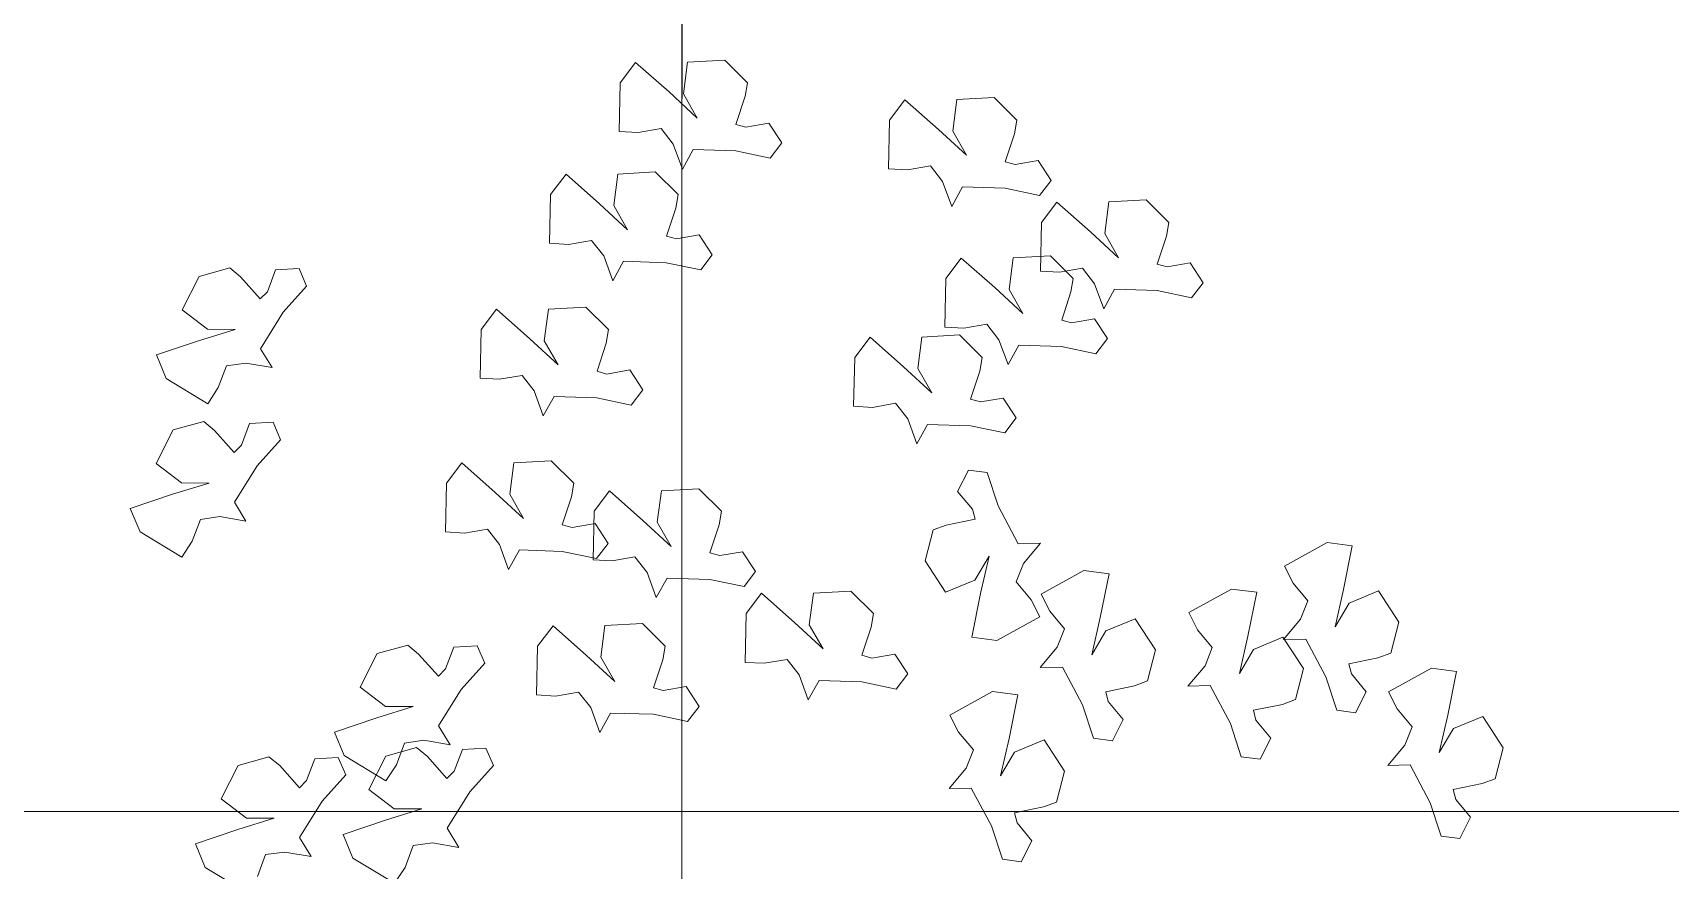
# Model space of a CAD drawing. Header units: millimetres. Extents: x 2016.56 to 2021.8, y 13721.83 to 13722.48.
# Drawn here: x 2017.81278 to 2017.82335, y 13722.25441 to 13722.25981 of the extents above; entities that cross this region are included whole.
import ezdxf

# ---------------------------------------------------------------- set-up
doc = ezdxf.new("R2010")
doc.units = ezdxf.units.MM
doc.linetypes.add('ACAD_ISO04W100', pattern=[30, 24, -3, 0, -3])
doc.layers.get('0').update_dxf_attribs({"lineweight": 20})
doc.layers.add('aks', color=1, linetype='Continuous', lineweight=9)
doc.layers.add('DV', color=7, linetype='Continuous', lineweight=20)

msp = doc.modelspace()

# ---------------------------------------------------------------- linework, layer by layer
at = {"color": 0, "lineweight": -2}
msp.add_line((2017.816969, 13722.260789), (2017.816969, 13722.259389), dxfattribs=at)
msp.add_line((2017.816969, 13722.260789), (2017.816969, 13722.259389), dxfattribs=at)
for p, q in [((2017.817006, 13722.259622), (2017.81698, 13722.259418)), ((2017.817247, 13722.259635), (2017.817006, 13722.259622)), ((2017.817394, 13722.25949), (2017.817247, 13722.259635)), ((2017.816671, 13722.25962), (2017.816572, 13722.25949)), ((2017.816887, 13722.25943), (2017.816671, 13722.25962)), ((2017.816572, 13722.25949), (2017.816565, 13722.259175)), ((2017.817068, 13722.259262), (2017.816887, 13722.25943)), ((2017.81698, 13722.259418), (2017.817068, 13722.259262)), ((2017.817379, 13722.259402), (2017.817394, 13722.25949)), ((2017.817319, 13722.259221), (2017.817379, 13722.259402)), ((2017.818408, 13722.25938), (2017.818309, 13722.259249)), ((2017.818625, 13722.259189), (2017.818408, 13722.25938)), ((2017.818744, 13722.259381), (2017.818718, 13722.259177)), ((2017.818985, 13722.259394), (2017.818744, 13722.259381)), ((2017.819132, 13722.259249), (2017.818985, 13722.259394)), ((2017.817383, 13722.259203), (2017.817319, 13722.259221)), ((2017.817531, 13722.259229), (2017.817383, 13722.259203)), ((2017.817614, 13722.259101), (2017.817531, 13722.259229)), ((2017.818309, 13722.259249), (2017.818303, 13722.258935)), ((2017.819117, 13722.259161), (2017.819132, 13722.259249)), ((2017.816565, 13722.259175), (2017.816688, 13722.259168)), ((2017.816688, 13722.259168), (2017.816836, 13722.259194)), ((2017.816836, 13722.259194), (2017.816914, 13722.259094)), ((2017.816914, 13722.259094), (2017.816973, 13722.258933)), ((2017.81754, 13722.259003), (2017.817614, 13722.259101)), ((2017.818806, 13722.259022), (2017.818625, 13722.259189)), ((2017.818718, 13722.259177), (2017.818806, 13722.259022)), ((2017.819057, 13722.25898), (2017.819117, 13722.259161)), ((2017.816973, 13722.258933), (2017.817042, 13722.259059)), ((2017.817042, 13722.259059), (2017.817319, 13722.25905)), ((2017.817319, 13722.25905), (2017.81754, 13722.259003)), ((2017.819269, 13722.258988), (2017.819121, 13722.258963)), ((2017.819352, 13722.25886), (2017.819269, 13722.258988)), ((2017.816222, 13722.258899), (2017.816122, 13722.258769)), ((2017.816438, 13722.258709), (2017.816222, 13722.258899)), ((2017.816557, 13722.258901), (2017.816531, 13722.258697)), ((2017.816798, 13722.258914), (2017.816557, 13722.258901)), ((2017.816945, 13722.258769), (2017.816798, 13722.258914)), ((2017.818303, 13722.258935), (2017.818426, 13722.258928)), ((2017.818426, 13722.258928), (2017.818574, 13722.258953)), ((2017.818574, 13722.258953), (2017.818652, 13722.258853)), ((2017.819121, 13722.258963), (2017.819057, 13722.25898)), ((2017.818652, 13722.258853), (2017.818711, 13722.258692)), ((2017.818711, 13722.258692), (2017.81878, 13722.258818)), ((2017.81878, 13722.258818), (2017.819056, 13722.258809)), ((2017.819056, 13722.258809), (2017.819278, 13722.258762)), ((2017.819278, 13722.258762), (2017.819352, 13722.25886)), ((2017.816122, 13722.258769), (2017.816116, 13722.258454)), ((2017.816619, 13722.258541), (2017.816438, 13722.258709)), ((2017.816531, 13722.258697), (2017.816619, 13722.258541)), ((2017.81687, 13722.2585), (2017.81693, 13722.258681)), ((2017.81693, 13722.258681), (2017.816945, 13722.258769)), ((2017.819389, 13722.25872), (2017.81929, 13722.258589)), ((2017.819606, 13722.258529), (2017.819389, 13722.25872)), ((2017.819725, 13722.258721), (2017.819699, 13722.258517)), ((2017.819966, 13722.258734), (2017.819725, 13722.258721)), ((2017.820113, 13722.258589), (2017.819966, 13722.258734)), ((2017.81929, 13722.258589), (2017.819284, 13722.258274)), ((2017.820098, 13722.258501), (2017.820113, 13722.258589)), ((2017.816239, 13722.258447), (2017.816387, 13722.258473)), ((2017.816387, 13722.258473), (2017.816465, 13722.258373)), ((2017.816934, 13722.258482), (2017.81687, 13722.2585)), ((2017.817082, 13722.258508), (2017.816934, 13722.258482)), ((2017.817165, 13722.25838), (2017.817082, 13722.258508)), ((2017.819787, 13722.258361), (2017.819606, 13722.258529)), ((2017.819699, 13722.258517), (2017.819787, 13722.258361)), ((2017.820038, 13722.25832), (2017.820098, 13722.258501)), ((2017.816116, 13722.258454), (2017.816239, 13722.258447)), ((2017.816465, 13722.258373), (2017.816524, 13722.258212)), ((2017.817091, 13722.258282), (2017.817165, 13722.25838)), ((2017.818772, 13722.258359), (2017.818673, 13722.258228)), ((2017.818989, 13722.258169), (2017.818772, 13722.258359)), ((2017.819108, 13722.25836), (2017.819082, 13722.258157)), ((2017.819349, 13722.258373), (2017.819108, 13722.25836)), ((2017.819496, 13722.258228), (2017.819349, 13722.258373)), ((2017.814053, 13722.258295), (2017.813854, 13722.25824)), ((2017.814122, 13722.258238), (2017.814053, 13722.258295)), ((2017.814348, 13722.258283), (2017.814296, 13722.258142)), ((2017.8145, 13722.258291), (2017.814348, 13722.258283)), ((2017.814547, 13722.258178), (2017.8145, 13722.258291)), ((2017.816524, 13722.258212), (2017.816593, 13722.258338)), ((2017.816593, 13722.258338), (2017.816869, 13722.258329)), ((2017.816869, 13722.258329), (2017.817091, 13722.258282)), ((2017.819284, 13722.258274), (2017.819407, 13722.258267)), ((2017.819407, 13722.258267), (2017.819555, 13722.258293)), ((2017.819555, 13722.258293), (2017.819633, 13722.258193)), ((2017.820102, 13722.258302), (2017.820038, 13722.25832)), ((2017.82025, 13722.258328), (2017.820102, 13722.258302)), ((2017.820333, 13722.2582), (2017.82025, 13722.258328)), ((2017.813854, 13722.25824), (2017.813745, 13722.258025)), ((2017.814248, 13722.258095), (2017.814122, 13722.258238)), ((2017.814296, 13722.258142), (2017.814248, 13722.258095)), ((2017.814396, 13722.258009), (2017.814547, 13722.258178)), ((2017.818673, 13722.258228), (2017.818667, 13722.257914)), ((2017.81917, 13722.258001), (2017.818989, 13722.258169)), ((2017.819082, 13722.258157), (2017.81917, 13722.258001)), ((2017.819481, 13722.25814), (2017.819496, 13722.258228)), ((2017.819633, 13722.258193), (2017.819692, 13722.258032)), ((2017.819692, 13722.258032), (2017.819761, 13722.258158)), ((2017.819761, 13722.258158), (2017.820037, 13722.258149)), ((2017.820037, 13722.258149), (2017.820259, 13722.258102)), ((2017.820259, 13722.258102), (2017.820333, 13722.2582)), ((2017.81635, 13722.258043), (2017.816109, 13722.25803)), ((2017.816497, 13722.257898), (2017.81635, 13722.258043)), ((2017.819421, 13722.257959), (2017.819481, 13722.25814)), ((2017.813745, 13722.258025), (2017.813908, 13722.2579)), ((2017.81425, 13722.257774), (2017.814396, 13722.258009)), ((2017.815773, 13722.258029), (2017.815674, 13722.257898)), ((2017.815989, 13722.257838), (2017.815773, 13722.258029)), ((2017.816109, 13722.25803), (2017.816082, 13722.257826)), ((2017.81879, 13722.257907), (2017.818938, 13722.257933)), ((2017.818938, 13722.257933), (2017.819016, 13722.257832)), ((2017.819485, 13722.257942), (2017.819421, 13722.257959)), ((2017.819633, 13722.257967), (2017.819485, 13722.257942)), ((2017.819716, 13722.257839), (2017.819633, 13722.257967)), ((2017.813851, 13722.257826), (2017.813578, 13722.257734)), ((2017.814087, 13722.257899), (2017.813851, 13722.257826)), ((2017.813908, 13722.2579), (2017.814087, 13722.257899)), ((2017.815674, 13722.257898), (2017.815668, 13722.257584)), ((2017.816171, 13722.257671), (2017.815989, 13722.257838)), ((2017.816082, 13722.257826), (2017.816171, 13722.257671)), ((2017.816482, 13722.25781), (2017.816497, 13722.257898)), ((2017.818184, 13722.257848), (2017.818085, 13722.257717)), ((2017.8184, 13722.257658), (2017.818184, 13722.257848)), ((2017.818519, 13722.257849), (2017.818493, 13722.257646)), ((2017.818761, 13722.257863), (2017.818519, 13722.257849)), ((2017.818667, 13722.257914), (2017.81879, 13722.257907)), ((2017.818907, 13722.257717), (2017.818761, 13722.257863)), ((2017.819016, 13722.257832), (2017.819075, 13722.257672)), ((2017.819642, 13722.257742), (2017.819716, 13722.257839)), ((2017.813578, 13722.257734), (2017.813642, 13722.257582)), ((2017.814325, 13722.257652), (2017.81425, 13722.257774)), ((2017.816422, 13722.257629), (2017.816482, 13722.25781)), ((2017.819075, 13722.257672), (2017.819144, 13722.257797)), ((2017.819144, 13722.257797), (2017.81942, 13722.257788)), ((2017.81942, 13722.257788), (2017.819642, 13722.257742)), ((2017.813978, 13722.257523), (2017.81403, 13722.257664)), ((2017.81403, 13722.257664), (2017.814156, 13722.257681)), ((2017.814156, 13722.257681), (2017.814325, 13722.257652)), ((2017.816485, 13722.257611), (2017.816422, 13722.257629)), ((2017.816634, 13722.257637), (2017.816485, 13722.257611)), ((2017.816717, 13722.257509), (2017.816634, 13722.257637)), ((2017.818085, 13722.257717), (2017.818078, 13722.257403)), ((2017.818582, 13722.25749), (2017.8184, 13722.257658)), ((2017.818493, 13722.257646), (2017.818582, 13722.25749)), ((2017.818832, 13722.257449), (2017.818893, 13722.257629)), ((2017.818893, 13722.257629), (2017.818907, 13722.257717)), ((2017.813642, 13722.257582), (2017.813911, 13722.257419)), ((2017.813911, 13722.257419), (2017.813978, 13722.257523)), ((2017.815668, 13722.257584), (2017.81579, 13722.257577)), ((2017.81579, 13722.257577), (2017.815939, 13722.257602)), ((2017.815939, 13722.257602), (2017.816017, 13722.257502)), ((2017.816642, 13722.257411), (2017.816717, 13722.257509)), ((2017.816017, 13722.257502), (2017.816075, 13722.257341)), ((2017.816075, 13722.257341), (2017.816145, 13722.257467)), ((2017.816145, 13722.257467), (2017.816421, 13722.257458)), ((2017.816421, 13722.257458), (2017.816642, 13722.257411)), ((2017.818078, 13722.257403), (2017.818201, 13722.257396)), ((2017.818201, 13722.257396), (2017.818349, 13722.257422)), ((2017.818349, 13722.257422), (2017.818427, 13722.257322)), ((2017.818896, 13722.257431), (2017.818832, 13722.257449)), ((2017.819044, 13722.257456), (2017.818896, 13722.257431)), ((2017.819127, 13722.257329), (2017.819044, 13722.257456)), ((2017.813885, 13722.257304), (2017.813686, 13722.25725)), ((2017.813953, 13722.257247), (2017.813885, 13722.257304)), ((2017.814331, 13722.2573), (2017.814179, 13722.257292)), ((2017.814379, 13722.257187), (2017.814331, 13722.2573)), ((2017.818427, 13722.257322), (2017.818486, 13722.257161)), ((2017.819053, 13722.257231), (2017.819127, 13722.257329)), ((2017.813686, 13722.25725), (2017.813576, 13722.257034)), ((2017.81408, 13722.257105), (2017.813953, 13722.257247)), ((2017.814179, 13722.257292), (2017.814127, 13722.257151)), ((2017.818486, 13722.257161), (2017.818555, 13722.257286)), ((2017.818555, 13722.257286), (2017.818832, 13722.257277)), ((2017.818832, 13722.257277), (2017.819053, 13722.257231)), ((2017.814127, 13722.257151), (2017.81408, 13722.257105)), ((2017.814228, 13722.257019), (2017.814379, 13722.257187)), ((2017.813576, 13722.257034), (2017.81374, 13722.25691)), ((2017.814082, 13722.256784), (2017.814228, 13722.257019)), ((2017.815549, 13722.257038), (2017.81545, 13722.256907)), ((2017.815765, 13722.256847), (2017.815549, 13722.257038)), ((2017.815885, 13722.257039), (2017.815859, 13722.256835)), ((2017.816126, 13722.257052), (2017.815885, 13722.257039)), ((2017.816273, 13722.256907), (2017.816126, 13722.257052)), ((2017.818819, 13722.25699), (2017.818749, 13722.256854)), ((2017.81894, 13722.256975), (2017.818819, 13722.25699)), ((2017.813919, 13722.256908), (2017.813683, 13722.256835)), ((2017.81374, 13722.25691), (2017.813919, 13722.256908)), ((2017.81545, 13722.256907), (2017.815444, 13722.256592)), ((2017.816258, 13722.256819), (2017.816273, 13722.256907)), ((2017.819011, 13722.25676), (2017.81894, 13722.256975)), ((2017.813683, 13722.256835), (2017.81341, 13722.256743)), ((2017.814156, 13722.256661), (2017.814082, 13722.256784)), ((2017.815947, 13722.256679), (2017.815765, 13722.256847)), ((2017.815859, 13722.256835), (2017.815947, 13722.256679)), ((2017.816198, 13722.256638), (2017.816258, 13722.256819)), ((2017.816502, 13722.256857), (2017.816403, 13722.256726)), ((2017.816718, 13722.256667), (2017.816502, 13722.256857)), ((2017.816838, 13722.256858), (2017.816811, 13722.256655)), ((2017.817079, 13722.256871), (2017.816838, 13722.256858)), ((2017.817226, 13722.256726), (2017.817079, 13722.256871)), ((2017.818749, 13722.256854), (2017.818846, 13722.256739)), ((2017.81341, 13722.256743), (2017.813473, 13722.256592)), ((2017.81381, 13722.256532), (2017.813862, 13722.256673)), ((2017.813862, 13722.256673), (2017.813987, 13722.256691)), ((2017.813987, 13722.256691), (2017.814156, 13722.256661)), ((2017.816403, 13722.256726), (2017.816397, 13722.256412)), ((2017.8169, 13722.256499), (2017.816718, 13722.256667)), ((2017.817211, 13722.256638), (2017.817226, 13722.256726)), ((2017.818862, 13722.256675), (2017.818675, 13722.256637)), ((2017.818846, 13722.256739), (2017.818862, 13722.256675)), ((2017.819141, 13722.256516), (2017.819011, 13722.25676)), ((2017.813473, 13722.256592), (2017.813742, 13722.256429)), ((2017.815444, 13722.256592), (2017.815567, 13722.256585)), ((2017.815567, 13722.256585), (2017.815715, 13722.256611)), ((2017.815715, 13722.256611), (2017.815793, 13722.256511)), ((2017.816262, 13722.25662), (2017.816198, 13722.256638)), ((2017.81641, 13722.256646), (2017.816262, 13722.25662)), ((2017.816493, 13722.256518), (2017.81641, 13722.256646)), ((2017.816811, 13722.256655), (2017.8169, 13722.256499)), ((2017.81715, 13722.256457), (2017.817211, 13722.256638)), ((2017.818592, 13722.256605), (2017.81854, 13722.256406)), ((2017.818675, 13722.256637), (2017.818592, 13722.256605)), ((2017.813742, 13722.256429), (2017.81381, 13722.256532)), ((2017.815793, 13722.256511), (2017.815851, 13722.25635)), ((2017.815851, 13722.25635), (2017.815921, 13722.256476)), ((2017.815921, 13722.256476), (2017.816197, 13722.256467)), ((2017.816197, 13722.256467), (2017.816419, 13722.25642)), ((2017.816419, 13722.25642), (2017.816493, 13722.256518)), ((2017.817214, 13722.25644), (2017.81715, 13722.256457)), ((2017.817362, 13722.256465), (2017.817214, 13722.25644)), ((2017.817445, 13722.256337), (2017.817362, 13722.256465)), ((2017.819285, 13722.256519), (2017.819141, 13722.256516)), ((2017.819175, 13722.256388), (2017.819285, 13722.256519)), ((2017.821134, 13722.256524), (2017.820858, 13722.256372)), ((2017.821296, 13722.256503), (2017.821134, 13722.256524)), ((2017.82124, 13722.256221), (2017.821296, 13722.256503)), ((2017.816397, 13722.256412), (2017.816519, 13722.256405)), ((2017.816519, 13722.256405), (2017.816667, 13722.256431)), ((2017.816667, 13722.256431), (2017.816746, 13722.25633)), ((2017.81854, 13722.256406), (2017.818671, 13722.256203)), ((2017.818861, 13722.256282), (2017.818952, 13722.256437)), ((2017.818952, 13722.256437), (2017.818897, 13722.256196)), ((2017.819127, 13722.25627), (2017.819175, 13722.256388)), ((2017.820858, 13722.256372), (2017.820914, 13722.256262)), ((2017.816746, 13722.25633), (2017.816804, 13722.25617)), ((2017.816804, 13722.25617), (2017.816874, 13722.256295)), ((2017.816874, 13722.256295), (2017.81715, 13722.256286)), ((2017.81715, 13722.256286), (2017.817371, 13722.25624)), ((2017.817371, 13722.25624), (2017.817445, 13722.256337)), ((2017.818671, 13722.256203), (2017.818861, 13722.256282)), ((2017.819223, 13722.256154), (2017.819127, 13722.25627)), ((2017.819564, 13722.256344), (2017.819288, 13722.256192)), ((2017.819727, 13722.256323), (2017.819564, 13722.256344)), ((2017.81967, 13722.256041), (2017.819727, 13722.256323)), ((2017.820914, 13722.256262), (2017.82101, 13722.256147)), ((2017.817483, 13722.256197), (2017.817384, 13722.256066)), ((2017.817699, 13722.256006), (2017.817483, 13722.256197)), ((2017.817819, 13722.256198), (2017.817792, 13722.255994)), ((2017.81806, 13722.256211), (2017.817819, 13722.256198)), ((2017.818207, 13722.256066), (2017.81806, 13722.256211)), ((2017.818897, 13722.256196), (2017.81884, 13722.255913)), ((2017.819279, 13722.256045), (2017.819223, 13722.256154)), ((2017.819288, 13722.256192), (2017.819344, 13722.256082)), ((2017.820517, 13722.256224), (2017.820242, 13722.256072)), ((2017.82068, 13722.256203), (2017.820517, 13722.256224)), ((2017.820623, 13722.255921), (2017.82068, 13722.256203)), ((2017.82101, 13722.256147), (2017.820962, 13722.256029)), ((2017.821185, 13722.25598), (2017.82124, 13722.256221)), ((2017.821276, 13722.256134), (2017.821185, 13722.25598)), ((2017.821465, 13722.256213), (2017.821276, 13722.256134)), ((2017.821597, 13722.256011), (2017.821465, 13722.256213)), ((2017.817384, 13722.256066), (2017.817378, 13722.255751)), ((2017.818192, 13722.255978), (2017.818207, 13722.256066)), ((2017.819003, 13722.255893), (2017.819279, 13722.256045)), ((2017.819344, 13722.256082), (2017.81944, 13722.255967)), ((2017.819615, 13722.2558), (2017.81967, 13722.256041)), ((2017.819896, 13722.256033), (2017.819706, 13722.255954)), ((2017.820027, 13722.255831), (2017.819896, 13722.256033)), ((2017.820242, 13722.256072), (2017.820297, 13722.255962)), ((2017.820962, 13722.256029), (2017.820852, 13722.255898)), ((2017.816138, 13722.255986), (2017.816039, 13722.255856)), ((2017.816354, 13722.255796), (2017.816138, 13722.255986)), ((2017.816473, 13722.255988), (2017.816447, 13722.255784)), ((2017.816715, 13722.256001), (2017.816473, 13722.255988)), ((2017.816862, 13722.255856), (2017.816715, 13722.256001)), ((2017.817881, 13722.255838), (2017.817699, 13722.256006)), ((2017.817792, 13722.255994), (2017.817881, 13722.255838)), ((2017.818132, 13722.255797), (2017.818192, 13722.255978)), ((2017.81944, 13722.255967), (2017.819392, 13722.255849)), ((2017.819706, 13722.255954), (2017.819615, 13722.2558)), ((2017.820297, 13722.255962), (2017.820393, 13722.255847)), ((2017.821545, 13722.255811), (2017.821597, 13722.256011)), ((2017.815202, 13722.255862), (2017.815003, 13722.255808)), ((2017.815271, 13722.255805), (2017.815202, 13722.255862)), ((2017.815497, 13722.25585), (2017.815445, 13722.255709)), ((2017.815649, 13722.255858), (2017.815497, 13722.25585)), ((2017.815697, 13722.255745), (2017.815649, 13722.255858)), ((2017.816039, 13722.255856), (2017.816032, 13722.255541)), ((2017.816847, 13722.255768), (2017.816862, 13722.255856)), ((2017.81884, 13722.255913), (2017.819003, 13722.255893)), ((2017.819392, 13722.255849), (2017.819282, 13722.255718)), ((2017.819975, 13722.255631), (2017.820027, 13722.255831)), ((2017.820393, 13722.255847), (2017.820346, 13722.255729)), ((2017.820569, 13722.25568), (2017.820623, 13722.255921)), ((2017.820659, 13722.255834), (2017.820569, 13722.25568)), ((2017.820849, 13722.255913), (2017.820659, 13722.255834)), ((2017.820981, 13722.255711), (2017.820849, 13722.255913)), ((2017.820852, 13722.255898), (2017.820996, 13722.255901)), ((2017.820996, 13722.255901), (2017.821126, 13722.255657)), ((2017.815003, 13722.255808), (2017.814894, 13722.255592)), ((2017.815398, 13722.255663), (2017.815271, 13722.255805)), ((2017.815545, 13722.255577), (2017.815697, 13722.255745)), ((2017.816536, 13722.255628), (2017.816354, 13722.255796)), ((2017.816447, 13722.255784), (2017.816536, 13722.255628)), ((2017.816786, 13722.255587), (2017.816847, 13722.255768)), ((2017.817378, 13722.255751), (2017.817501, 13722.255745)), ((2017.817501, 13722.255745), (2017.817649, 13722.25577)), ((2017.817649, 13722.25577), (2017.817727, 13722.25567)), ((2017.818196, 13722.255779), (2017.818132, 13722.255797)), ((2017.818344, 13722.255805), (2017.818196, 13722.255779)), ((2017.818427, 13722.255677), (2017.818344, 13722.255805)), ((2017.819282, 13722.255718), (2017.819426, 13722.255721)), ((2017.819426, 13722.255721), (2017.819556, 13722.255477)), ((2017.820346, 13722.255729), (2017.820236, 13722.255598)), ((2017.820929, 13722.255511), (2017.820981, 13722.255711)), ((2017.821274, 13722.255742), (2017.821461, 13722.25578)), ((2017.821291, 13722.255678), (2017.821274, 13722.255742)), ((2017.821461, 13722.25578), (2017.821545, 13722.255811)), ((2017.821807, 13722.255713), (2017.821531, 13722.255561)), ((2017.821969, 13722.255693), (2017.821807, 13722.255713)), ((2017.815445, 13722.255709), (2017.815398, 13722.255663)), ((2017.817727, 13722.25567), (2017.817785, 13722.255509)), ((2017.817785, 13722.255509), (2017.817855, 13722.255635)), ((2017.817855, 13722.255635), (2017.818131, 13722.255626)), ((2017.818131, 13722.255626), (2017.818353, 13722.255579)), ((2017.818353, 13722.255579), (2017.818427, 13722.255677)), ((2017.819891, 13722.2556), (2017.819975, 13722.255631)), ((2017.821126, 13722.255657), (2017.821196, 13722.255442)), ((2017.821387, 13722.255562), (2017.821291, 13722.255678)), ((2017.821913, 13722.25541), (2017.821969, 13722.255693)), ((2017.814894, 13722.255592), (2017.815057, 13722.255467)), ((2017.815399, 13722.255342), (2017.815545, 13722.255577)), ((2017.816032, 13722.255541), (2017.816155, 13722.255534)), ((2017.816155, 13722.255534), (2017.816303, 13722.25556)), ((2017.816303, 13722.25556), (2017.816382, 13722.25546)), ((2017.81685, 13722.255569), (2017.816786, 13722.255587)), ((2017.816998, 13722.255595), (2017.81685, 13722.255569)), ((2017.817081, 13722.255467), (2017.816998, 13722.255595)), ((2017.818975, 13722.255563), (2017.8187, 13722.255411)), ((2017.819138, 13722.255542), (2017.818975, 13722.255563)), ((2017.819081, 13722.25526), (2017.819138, 13722.255542)), ((2017.819705, 13722.255562), (2017.819891, 13722.2556)), ((2017.819721, 13722.255498), (2017.819705, 13722.255562)), ((2017.820236, 13722.255598), (2017.820379, 13722.255601)), ((2017.820379, 13722.255601), (2017.82051, 13722.255357)), ((2017.820845, 13722.25548), (2017.820929, 13722.255511)), ((2017.821318, 13722.255426), (2017.821387, 13722.255562)), ((2017.821531, 13722.255561), (2017.821587, 13722.255452)), ((2017.815236, 13722.255466), (2017.815, 13722.255393)), ((2017.815057, 13722.255467), (2017.815236, 13722.255466)), ((2017.816382, 13722.25546), (2017.81644, 13722.255299)), ((2017.81644, 13722.255299), (2017.816509, 13722.255424)), ((2017.816509, 13722.255424), (2017.816786, 13722.255416)), ((2017.816786, 13722.255416), (2017.817007, 13722.255369)), ((2017.817007, 13722.255369), (2017.817081, 13722.255467)), ((2017.8187, 13722.255411), (2017.818755, 13722.255301)), ((2017.819556, 13722.255477), (2017.819627, 13722.255262)), ((2017.819818, 13722.255382), (2017.819721, 13722.255498)), ((2017.820658, 13722.255442), (2017.820845, 13722.25548)), ((2017.820675, 13722.255378), (2017.820658, 13722.255442)), ((2017.821196, 13722.255442), (2017.821318, 13722.255426)), ((2017.821587, 13722.255452), (2017.821683, 13722.255336)), ((2017.821858, 13722.255169), (2017.821913, 13722.25541)), ((2017.822138, 13722.255403), (2017.821949, 13722.255324)), ((2017.82227, 13722.2552), (2017.822138, 13722.255403)), ((2017.815, 13722.255393), (2017.814727, 13722.255301)), ((2017.814727, 13722.255301), (2017.814791, 13722.25515)), ((2017.815474, 13722.255219), (2017.815399, 13722.255342)), ((2017.818755, 13722.255301), (2017.818851, 13722.255186)), ((2017.819748, 13722.255246), (2017.819818, 13722.255382)), ((2017.82051, 13722.255357), (2017.82058, 13722.255142)), ((2017.820771, 13722.255262), (2017.820675, 13722.255378)), ((2017.821683, 13722.255336), (2017.821635, 13722.255218)), ((2017.821949, 13722.255324), (2017.821858, 13722.255169)), ((2017.815258, 13722.255202), (2017.815059, 13722.255147)), ((2017.815127, 13722.25509), (2017.815179, 13722.255231)), ((2017.815179, 13722.255231), (2017.815305, 13722.255249)), ((2017.815327, 13722.255145), (2017.815258, 13722.255202)), ((2017.815305, 13722.255249), (2017.815474, 13722.255219)), ((2017.815553, 13722.25519), (2017.815501, 13722.255049)), ((2017.815705, 13722.255198), (2017.815553, 13722.25519)), ((2017.815753, 13722.255085), (2017.815705, 13722.255198)), ((2017.818851, 13722.255186), (2017.818804, 13722.255068)), ((2017.819027, 13722.255019), (2017.819081, 13722.25526)), ((2017.819307, 13722.255252), (2017.819117, 13722.255173)), ((2017.819439, 13722.25505), (2017.819307, 13722.255252)), ((2017.819627, 13722.255262), (2017.819748, 13722.255246)), ((2017.820702, 13722.255127), (2017.820771, 13722.255262)), ((2017.821635, 13722.255218), (2017.821525, 13722.255087)), ((2017.822218, 13722.255001), (2017.82227, 13722.2552)), ((2017.814106, 13722.255087), (2017.813997, 13722.254872)), ((2017.814305, 13722.255142), (2017.814106, 13722.255087)), ((2017.814374, 13722.255085), (2017.814305, 13722.255142)), ((2017.814501, 13722.254942), (2017.814374, 13722.255085)), ((2017.8146, 13722.25513), (2017.814548, 13722.254989)), ((2017.814752, 13722.255138), (2017.8146, 13722.25513)), ((2017.8148, 13722.255025), (2017.814752, 13722.255138)), ((2017.814791, 13722.25515), (2017.81506, 13722.254987)), ((2017.815059, 13722.255147), (2017.81495, 13722.254932)), ((2017.81506, 13722.254987), (2017.815127, 13722.25509)), ((2017.815453, 13722.255002), (2017.815327, 13722.255145)), ((2017.815601, 13722.254916), (2017.815753, 13722.255085)), ((2017.819117, 13722.255173), (2017.819027, 13722.255019)), ((2017.82058, 13722.255142), (2017.820702, 13722.255127)), ((2017.821525, 13722.255087), (2017.821669, 13722.25509)), ((2017.821669, 13722.25509), (2017.821799, 13722.254846)), ((2017.814548, 13722.254989), (2017.814501, 13722.254942)), ((2017.814649, 13722.254856), (2017.8148, 13722.255025)), ((2017.815501, 13722.255049), (2017.815453, 13722.255002)), ((2017.818804, 13722.255068), (2017.818694, 13722.254937)), ((2017.819387, 13722.25485), (2017.819439, 13722.25505)), ((2017.822134, 13722.254969), (2017.822218, 13722.255001)), ((2017.813997, 13722.254872), (2017.81416, 13722.254747)), ((2017.81495, 13722.254932), (2017.815113, 13722.254807)), ((2017.815455, 13722.254681), (2017.815601, 13722.254916)), ((2017.818694, 13722.254937), (2017.818837, 13722.25494)), ((2017.818837, 13722.25494), (2017.818968, 13722.254696)), ((2017.821947, 13722.254931), (2017.822134, 13722.254969)), ((2017.821964, 13722.254867), (2017.821947, 13722.254931)), ((2017.82206, 13722.254752), (2017.821964, 13722.254867)), ((2017.814503, 13722.254621), (2017.814649, 13722.254856)), ((2017.815292, 13722.254806), (2017.815056, 13722.254733)), ((2017.815113, 13722.254807), (2017.815292, 13722.254806)), ((2017.819116, 13722.254781), (2017.819303, 13722.254819)), ((2017.819133, 13722.254717), (2017.819116, 13722.254781)), ((2017.819303, 13722.254819), (2017.819387, 13722.25485)), ((2017.821799, 13722.254846), (2017.821869, 13722.254631)), ((2017.814103, 13722.254673), (2017.81383, 13722.254581)), ((2017.814339, 13722.254746), (2017.814103, 13722.254673)), ((2017.81416, 13722.254747), (2017.814339, 13722.254746)), ((2017.815056, 13722.254733), (2017.814783, 13722.25464)), ((2017.81553, 13722.254558), (2017.815455, 13722.254681)), ((2017.818968, 13722.254696), (2017.819038, 13722.254481)), ((2017.819229, 13722.254601), (2017.819133, 13722.254717)), ((2017.821991, 13722.254616), (2017.82206, 13722.254752)), ((2017.81383, 13722.254581), (2017.813894, 13722.254429)), ((2017.814577, 13722.254499), (2017.814503, 13722.254621)), ((2017.814783, 13722.25464), (2017.814847, 13722.254489)), ((2017.815183, 13722.254429), (2017.815235, 13722.254571)), ((2017.815235, 13722.254571), (2017.815361, 13722.254588)), ((2017.815361, 13722.254588), (2017.81553, 13722.254558)), ((2017.81916, 13722.254465), (2017.819229, 13722.254601)), ((2017.821869, 13722.254631), (2017.821991, 13722.254616)), ((2017.81423, 13722.254369), (2017.814282, 13722.254511)), ((2017.814282, 13722.254511), (2017.814408, 13722.254528)), ((2017.814408, 13722.254528), (2017.814577, 13722.254499)), ((2017.814847, 13722.254489), (2017.815116, 13722.254326)), ((2017.819038, 13722.254481), (2017.81916, 13722.254465)), ((2017.813894, 13722.254429), (2017.814163, 13722.254266)), ((2017.815116, 13722.254326), (2017.815183, 13722.254429))]:
    msp.add_line(p, q)
at = {"layer": 'aks', "linetype": 'ACAD_ISO04W100', "ltscale": 2}
msp.add_line((2017.678471, 13722.254789), (2018.21211, 13722.254789), dxfattribs=at)
at = {"layer": 'DV'}
for q in [(2017.816969, 13722.212189), (2017.816969, 13722.257989)]:
    msp.add_line((2017.816969, 13722.259389), q, dxfattribs=at)

doc.saveas('drawing.dxf')
